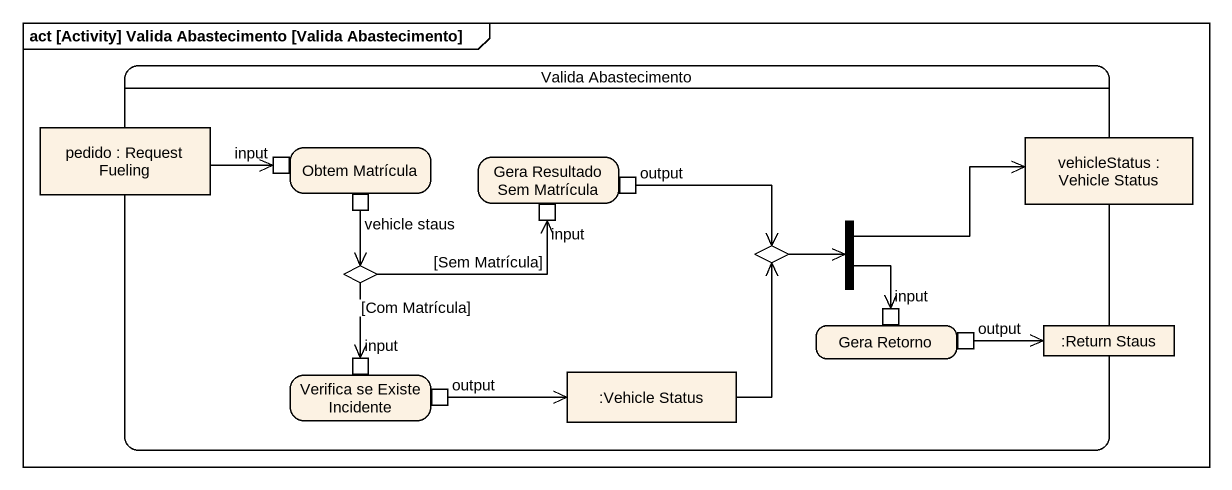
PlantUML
@startuml
mainframe act [Activity] Valida Abastecimento [Valida Abastecimento]
hide empty description
state "Valida Abastecimento" as Valida_Abastecimento {
  state "pedido : Request Fueling" as pedido <<object>>
  state "Obtem Matrícula" as Obtem_Matrícula {
    state input <<inputPin>>
    state "vehicle staus" as vehicle_staus <<outputPin>>
  }
  state "vehicleStatus : Vehicle Status" as vehicleStatus <<object>>
  state "Gera Resultado Sem Matrícula" as Gera_Resultado_Sem_Matrícula {
    state "input" as input_2 <<inputPin>>
    state output <<outputPin>>
  }
  state choice1 <<choice>>
  state choice2 <<choice>>
  state fork1 <<fork>>
  state "Gera Retorno" as Gera_Retorno {
    state "input" as input_3 <<inputPin>>
    state "output" as output_2 <<outputPin>>
  }
  state ":Return Staus" as Return_Staus <<object>>
  state "Verifica se Existe Incidente" as Verifica_se_Existe_Incidente {
    state "input" as input_4 <<inputPin>>
    state "output" as output_3 <<outputPin>>
  }
  state ":Vehicle Status" as Vehicle_Status <<object>>
}
pedido -right-> input
vehicle_staus --> choice1
output -right-> choice2
choice1 -right-> input_2 : [Sem Matrícula]
choice1 --> input_4 : [Com Matrícula]
choice2 -right-> fork1
fork1 -right-> vehicleStatus
fork1 --> input_3
output_2 -right-> Return_Staus
output_3 -right-> Vehicle_Status
Vehicle_Status -up-> choice2
@enduml
